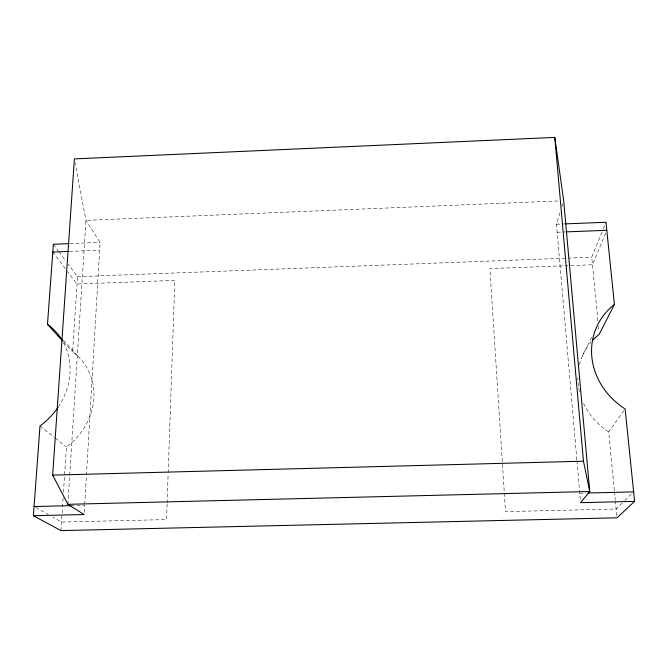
<?xml version="1.0" encoding="UTF-8"?>
<svg xmlns="http://www.w3.org/2000/svg" width="668" height="668" viewBox="0 0 668 668"><rect width="100%" height="100%" fill="white"/><g stroke="black" fill="none" stroke-linecap="round" stroke-linejoin="round"><path stroke-width="0.5" stroke-dasharray="3.34 2.5" d="M167.1 503.981L166.566 519.579L61.506 522.05L52.663 517.049M167.134 502.946L168.144 473.821M168.177 472.777L174.841 280.376L77.029 284.034L67.71 271.742M84.235 512.473L84.652 505.309L72.269 505.609M84.719 504.265L100.1 242.384L85.947 220.382L75.167 162.992M67.869 504.307L69.656 476.226M69.722 475.182L85.947 220.382L559.534 200.909M60.955 530.592L63.118 497.376M63.452 492.232L66.408 447.001A63.151 56.68 -39.4 0 0 72.603 351.894L77.513 276.669L68.228 264.194M576.868 459.943L556.452 224.231L560.377 211.506M561.88 206.612L562.79 203.673M597.902 320.799L591.739 257.213L602.912 229.817M603.296 228.874L605.985 222.26M605.617 233.157L592.474 264.753L489.861 268.594L505.526 511.63L616.138 509.033L624.154 501.175M582.413 355.927L591.873 336.739M614.343 490.512L608.665 431.887L623.954 410.586M624.881 500.466L633.631 491.899M69.981 243.586L100.1 242.384M556.452 224.231L564.702 223.905M69.447 251.418L99.641 250.233M557.145 232.239L565.42 231.913M77.513 276.669L591.739 257.213M579.749 493.218L585.97 493.059M35.847 507.538L48.238 514.544M39.996 426L54.4 437.456M55.202 438.091L66.408 447.001M63.527 341.941L72.603 351.894M63.402 340.187L79.183 357.564M52.789 252.078L65.222 268.461M53.365 244.246L58.316 250.892M58.934 251.727L65.748 260.871M598.403 325.992L598.904 331.178M614.443 491.548L615.236 499.773M615.337 500.8L616.798 515.871M576.96 460.987L580.325 499.831M63.569 342.793A68.061 60.396 -38.3 0 1 58.609 406.511M608.665 431.887A66.132 60.153 23.6 0 1 582.797 401.702M579.448 391.607A66.132 60.153 23.6 0 1 577.845 377.938M579.465 364.636A66.132 60.153 23.6 0 1 591.046 342.116"/><path stroke-width="1" d="M58.074 407.305A68.061 60.396 -38.3 0 1 39.996 426L33.4 515.729L84.118 514.519L67.869 504.307L52.663 475.123L74.398 158.892L554.782 137.408L563.692 200.742L589.752 491.523L580.567 502.662L634.6 501.376L625.123 408.95A71.493 64.429 22.3 0 1 614.41 304.441L605.985 222.26L565.738 223.864M62.567 340.981A68.061 60.396 -38.3 0 0 47.478 324.339L53.365 244.246L68.946 243.628M614.41 304.441L599.204 334.292A66.132 60.153 23.6 0 0 592.399 340.58M634.6 501.376L616.99 517.825L60.955 530.592L33.4 515.729M52.789 252.078L68.403 251.46M566.456 231.871L606.811 230.285M52.663 475.123L583.456 461.196L589.752 491.523L67.869 504.307M34.076 506.544L71.234 505.634M588.04 493.009L633.631 491.899M47.478 324.339L62.132 340.413M554.782 137.408L583.456 461.196"/></g></svg>
